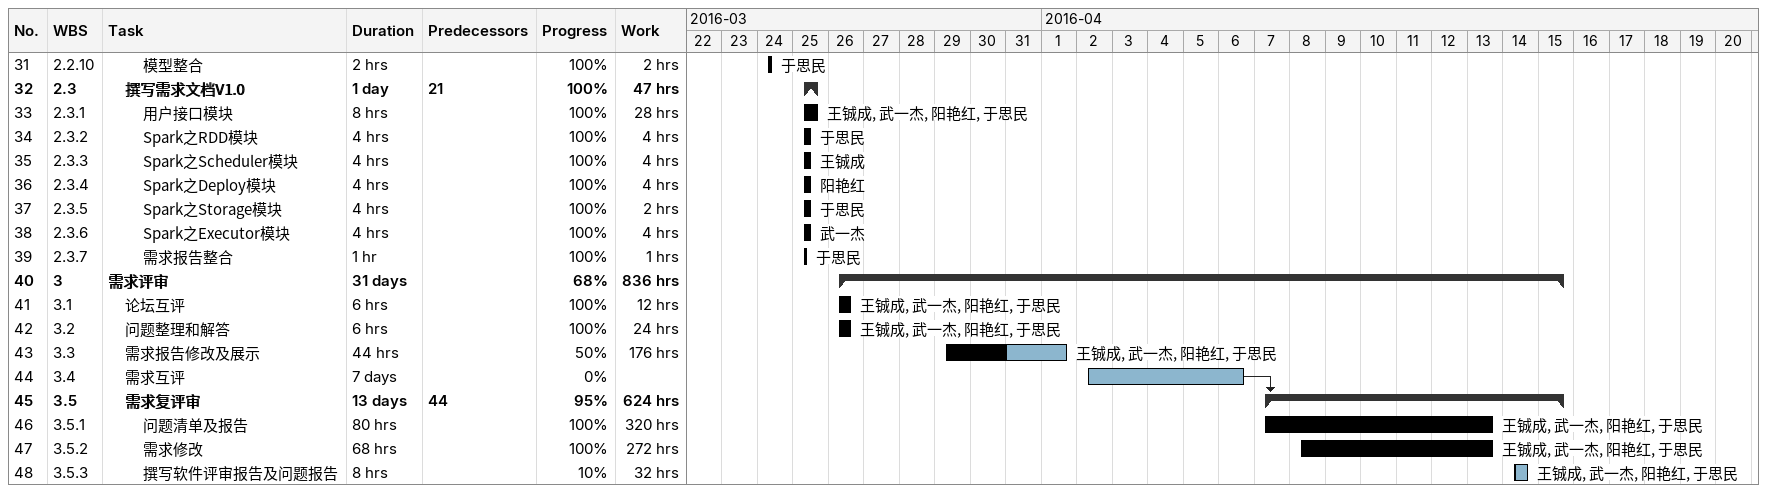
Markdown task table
| ID | WBS | Task | Duration | Start | Finish | Predecessors | Resources | % complete | Work (h) |
|---|---|---|---|---|---|---|---|---|---|
| 31 | 2.2.10 | 模型整合 | 2h | 2016-03-24 | 2016-03-24 |  | 于思民 | 100 | 2 |
| 32 | 2.3 | **撰写需求文档V1.0** | 1d | 2016-03-25 | 2016-03-25 | 21 |  | 100 | 47 |
| 33 | 2.3.1 | 用户接口模块 | 8h | 2016-03-25 | 2016-03-25 |  | 王铖成, 武一杰, 阳艳红, 于思民 | 100 | 28 |
| 34 | 2.3.2 | Spark之RDD模块 | 4h | 2016-03-25 | 2016-03-25 |  | 于思民 | 100 | 4 |
| 35 | 2.3.3 | Spark之Scheduler模块 | 4h | 2016-03-25 | 2016-03-25 |  | 王铖成 | 100 | 4 |
| 36 | 2.3.4 | Spark之Deploy模块 | 4h | 2016-03-25 | 2016-03-25 |  | 阳艳红 | 100 | 4 |
| 37 | 2.3.5 | Spark之Storage模块 | 4h | 2016-03-25 | 2016-03-25 |  | 于思民 | 100 | 2 |
| 38 | 2.3.6 | Spark之Executor模块 | 4h | 2016-03-25 | 2016-03-25 |  | 武一杰 | 100 | 4 |
| 39 | 2.3.7 | 需求报告整合 | 1h | 2016-03-25 | 2016-03-25 |  | 于思民 | 100 | 1 |
| 40 | 3 | **需求评审** | 31d | 2016-03-26 | 2016-04-15 |  |  | 68 | 836 |
| 41 | 3.1 | 论坛互评 | 6h | 2016-03-26 | 2016-03-26 |  | 王铖成, 武一杰, 阳艳红, 于思民 | 100 | 12 |
| 42 | 3.2 | 问题整理和解答 | 6h | 2016-03-26 | 2016-03-26 |  | 王铖成, 武一杰, 阳艳红, 于思民 | 100 | 24 |
| 43 | 3.3 | 需求报告修改及展示 | 44h | 2016-03-29 | 2016-04-01 |  | 王铖成, 武一杰, 阳艳红, 于思民 | 50 | 176 |
| 44 | 3.4 | 需求互评 | 7d | 2016-04-02 | 2016-04-06 |  |  | 0 |  |
| 45 | 3.5 | **需求复评审** | 13d | 2016-04-07 | 2016-04-15 | 44 |  | 95 | 624 |
| 46 | 3.5.1 | 问题清单及报告 | 80h | 2016-04-07 | 2016-04-13 |  | 王铖成, 武一杰, 阳艳红, 于思民 | 100 | 320 |
| 47 | 3.5.2 | 需求修改 | 68h | 2016-04-08 | 2016-04-13 |  | 王铖成, 武一杰, 阳艳红, 于思民 | 100 | 272 |
| 48 | 3.5.3 | 撰写软件评审报告及问题报告 | 8h | 2016-04-14 | 2016-04-14 |  | 王铖成, 武一杰, 阳艳红, 于思民 | 10 | 32 |
